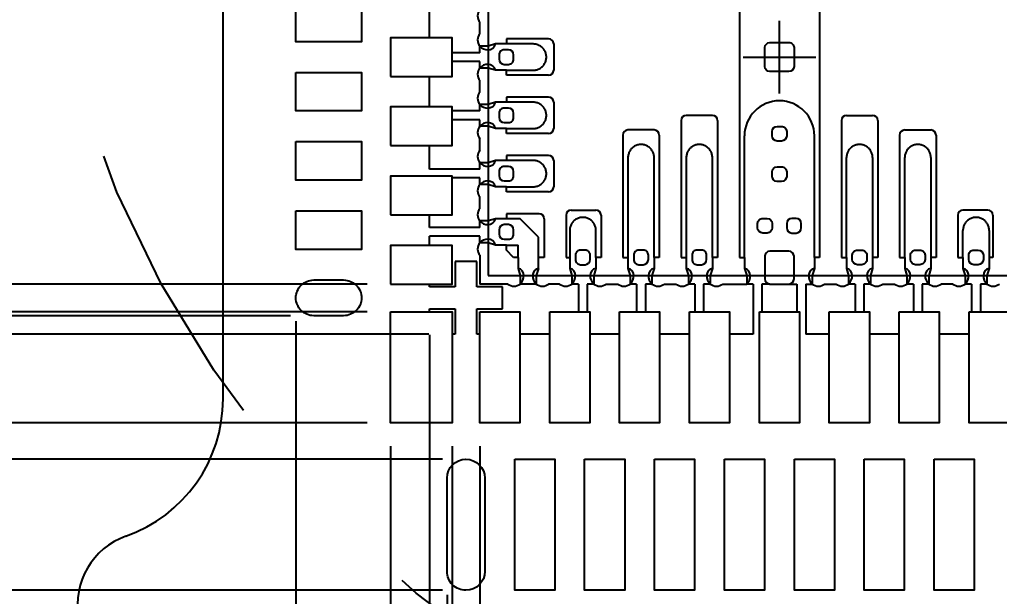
# Model space of a CAD drawing. Header units: millimetres. Extents: x 470.8 to 482.4, y 72.7 to 79.2.
# Drawn here: x 472.9924 to 473.4128, y 74.1274 to 74.3749 of the extents above; entities that cross this region are included whole.
import ezdxf

# ---------------------------------------------------------------- set-up
doc = ezdxf.new("R2010")
doc.units = ezdxf.units.MM
doc.header["$LTSCALE"] = 0.5
doc.header["$PDMODE"] = 98
for name, pattern in [('CENTER', [50.800000000000004, 31.75, -6.349999999999999, 6.349999999999999, -6.349999999999999]), ('HIDDEN', [0.375, 0.25, -0.125]), ('PHANTOM', [2.5, 1.25, -0.25, 0.25, -0.25, 0.25, -0.25])]:
    doc.linetypes.add(name, pattern=pattern)
for name, color, linetype in [('1D', 4, 'Continuous'), ('BTM', 7, 'HIDDEN'), ('CEN', 2, 'CENTER'), ('DIM', 3, 'Continuous'), ('PKG', 1, 'PHANTOM')]:
    doc.layers.add(name, color=color, linetype=linetype)
doc.styles.add('SIMPLEX', font='simplex.shx')
doc.dimstyles.new('Standard2', dxfattribs={"dimtxt": 0.08, "dimasz": 0.08, "dimexe": 0.01, "dimexo": 0.01, "dimgap": 0.015, "dimtad": 1, "dimdec": 3, "dimlfac": 16, "dimrnd": 0.0005, "dimzin": 1, "dimtxsty": 'SIMPLEX', "dimcen": 0.01, "dimclrd": 256, "dimclre": 256, "dimclrt": 256, "dimazin": 3, "dimtp": 0.03, "dimtm": 0.05, "dimtfac": 0.8, "dimtdec": 3, "dimtmove": 0, "dimatfit": 3, "dimfxl": 0.05, "dimtzin": 4, "dimlwd": -1, "dimlwe": -1})

# ---------------------------------------------------------------- blocks, each defined once
blk = doc.blocks.new('*D22')
at = {"layer": 'Defpoints', "color": 0, "ltscale": 0.1, "transparency": 16777216}
for p in [(474.9327944323929, 76.01126820085123), (472.3418794981406, 74.42077685996315), (473.1515444323929, 74.26142445085118)]:
    blk.add_point(p, dxfattribs=at)
at = {"layer": 'DIM', "ltscale": 0.1, "transparency": 16777216}
for p, q in [((472.5018794981407, 74.42077685996315), (472.3418794981406, 74.42077685996315)), ((472.6618794981406, 74.26142445085118), (472.5018794981407, 74.42077685996315)), ((473.1415444323929, 74.26142445085118), (472.6618794981406, 74.26142445085118))]:
    blk.add_line(p, q, dxfattribs=at)
at = {"layer": 'DIM', "ltscale": 0.1, "transparency": 16777216, "insert": (472.1287842600453, 74.42077685996315), "char_height": 0.08, "attachment_point": 5, "style": 'SIMPLEX'}
blk.add_mtext('\\A1;27.998', dxfattribs=at)
blk = doc.blocks.new('*D23')
at = {"layer": 'Defpoints', "color": 0, "ltscale": 0.1, "transparency": 16777216}
for p in [(474.9327944323929, 76.01126820085123), (472.3418794981406, 74.32627027537328), (473.1515444323929, 74.24954945085133)]:
    blk.add_point(p, dxfattribs=at)
at = {"layer": 'DIM', "ltscale": 0.1, "transparency": 16777216}
for p, q in [((472.5018794981407, 74.32627027537328), (472.3418794981406, 74.32627027537328)), ((472.6618794981406, 74.24954945085133), (472.5018794981407, 74.32627027537328)), ((473.1415444323929, 74.24954945085133), (472.6618794981406, 74.24954945085133))]:
    blk.add_line(p, q, dxfattribs=at)
at = {"layer": 'DIM', "ltscale": 0.1, "transparency": 16777216, "insert": (472.1364033076644, 74.32627027537328), "char_height": 0.08, "attachment_point": 5, "style": 'SIMPLEX'}
blk.add_mtext('\\A1;28.188', dxfattribs=at)
blk = doc.blocks.new('*D24')
at = {"layer": 'Defpoints', "color": 0, "ltscale": 0.1, "transparency": 16777216}
for p in [(474.9327944323929, 76.01126820085123), (473.1515444323929, 74.20189320085105), (472.3418794981406, 74.04451803760901)]:
    blk.add_point(p, dxfattribs=at)
at = {"layer": 'DIM', "ltscale": 0.1, "transparency": 16777216}
for p, q in [((472.6618794981406, 74.20189320085105), (472.5018794981407, 74.04451803760901)), ((473.1415444323929, 74.20189320085105), (472.6618794981406, 74.20189320085105)), ((472.5018794981407, 74.04451803760901), (472.3418794981406, 74.04451803760901))]:
    blk.add_line(p, q, dxfattribs=at)
at = {"layer": 'DIM', "ltscale": 0.1, "transparency": 16777216, "insert": (472.1287842600453, 74.04451803760901), "char_height": 0.08, "attachment_point": 5, "style": 'SIMPLEX'}
blk.add_mtext('\\A1;28.950', dxfattribs=at)
blk = doc.blocks.new('*D25')
at = {"layer": 'Defpoints', "color": 0, "ltscale": 0.1, "transparency": 16777216}
for p in [(474.9327944323929, 76.01126820085123), (473.1838881823929, 74.13001820085124), (472.3418794981406, 73.8549468075359)]:
    blk.add_point(p, dxfattribs=at)
at = {"layer": 'DIM', "ltscale": 0.1, "transparency": 16777216}
for p, q in [((472.6618794981406, 74.13001820085124), (472.5018794981407, 73.8549468075359)), ((473.1738881823929, 74.13001820085124), (472.6618794981406, 74.13001820085124)), ((472.5018794981407, 73.8549468075359), (472.3418794981406, 73.8549468075359))]:
    blk.add_line(p, q, dxfattribs=at)
at = {"layer": 'DIM', "ltscale": 0.1, "transparency": 16777216, "insert": (472.1364033076644, 73.8549468075359), "char_height": 0.08, "attachment_point": 5, "style": 'SIMPLEX'}
blk.add_mtext('\\A1;30.100', dxfattribs=at)
blk = doc.blocks.new('*D26')
at = {"layer": 'Defpoints', "color": 0, "ltscale": 0.1, "transparency": 16777216}
for p in [(474.9327944323929, 76.01126820085123), (473.1779506823928, 74.2398619508512), (472.3418794981406, 74.14461234101182)]:
    blk.add_point(p, dxfattribs=at)
at = {"layer": 'DIM', "ltscale": 0.1, "transparency": 16777216}
for p, q in [((472.6618794981406, 74.2398619508512), (472.5018794981407, 74.14461234101182)), ((473.1679506823928, 74.2398619508512), (472.6618794981406, 74.2398619508512)), ((472.5018794981407, 74.14461234101182), (472.3418794981406, 74.14461234101182))]:
    blk.add_line(p, q, dxfattribs=at)
at = {"layer": 'DIM', "ltscale": 0.1, "transparency": 16777216, "insert": (472.1287842600453, 74.14461234101182), "char_height": 0.08, "attachment_point": 5, "style": 'SIMPLEX'}
blk.add_mtext('\\A1;28.343', dxfattribs=at)
blk = doc.blocks.new('*D27')
at = {"layer": 'Defpoints', "color": 0, "ltscale": 0.1, "transparency": 16777216}
for p in [(474.9327944323929, 76.01126820085123), (473.1185756823929, 74.2478307008512), (472.3418794981406, 74.23544130819255)]:
    blk.add_point(p, dxfattribs=at)
at = {"layer": 'DIM', "ltscale": 0.1, "transparency": 16777216}
for p, q in [((472.6618794981406, 74.2478307008512), (472.5018794981407, 74.23544130819255)), ((473.1085756823929, 74.2478307008512), (472.6618794981406, 74.2478307008512)), ((472.5018794981407, 74.23544130819255), (472.3418794981406, 74.23544130819255))]:
    blk.add_line(p, q, dxfattribs=at)
at = {"layer": 'DIM', "ltscale": 0.1, "transparency": 16777216, "insert": (472.1364033076644, 74.23544130819255), "char_height": 0.08, "attachment_point": 5, "style": 'SIMPLEX'}
blk.add_mtext('\\A1;28.215', dxfattribs=at)
blk = doc.blocks.new('*D28')
at = {"layer": 'Defpoints', "color": 0, "ltscale": 0.1, "transparency": 16777216}
for p in [(474.9327944323929, 76.01126820085123), (473.1838881823929, 74.18626820085105), (472.3418794981406, 73.9585882943795)]:
    blk.add_point(p, dxfattribs=at)
at = {"layer": 'DIM', "ltscale": 0.1, "transparency": 16777216}
for p, q in [((472.6618794981406, 74.18626820085105), (472.5018794981407, 73.9585882943795)), ((473.1738881823929, 74.18626820085105), (472.6618794981406, 74.18626820085105)), ((472.5018794981407, 73.9585882943795), (472.3418794981406, 73.9585882943795))]:
    blk.add_line(p, q, dxfattribs=at)
at = {"layer": 'DIM', "ltscale": 0.1, "transparency": 16777216, "insert": (472.1287842600453, 73.9585882943795), "char_height": 0.08, "attachment_point": 5, "style": 'SIMPLEX'}
blk.add_mtext('\\A1;29.200', dxfattribs=at)
blk = doc.blocks.new('*D4')
at = {"layer": 'Defpoints', "color": 0, "ltscale": 0.1, "transparency": 16777216}
for p in [(474.9327944323929, 76.01126820085123), (473.1109194323928, 74.25548695085097), (472.9603159885505, 73.49472877787908)]:
    blk.add_point(p, dxfattribs=at)
at = {"layer": 'DIM', "ltscale": 0.1, "transparency": 16777216}
for p, q in [((473.1109194323928, 74.24548695085096), (473.1109194323928, 73.81472877787905)), ((473.1109194323928, 73.81472877787905), (472.9603159885505, 73.65472877787907)), ((472.9603159885505, 73.65472877787907), (472.9603159885505, 73.49472877787908))]:
    blk.add_line(p, q, dxfattribs=at)
at = {"layer": 'DIM', "ltscale": 0.1, "transparency": 16777216, "insert": (472.9603159885505, 73.28925258740296), "char_height": 0.08, "attachment_point": 5, "rotation": 90, "style": 'SIMPLEX'}
blk.add_mtext('\\A1;29.150', dxfattribs=at)
blk = doc.blocks.new('*D5')
at = {"layer": 'Defpoints', "color": 0, "ltscale": 0.1, "transparency": 16777216}
for p in [(474.9327944323929, 76.01126820085123), (473.1515444323929, 74.20189320085105), (473.0549861955487, 73.49472877787908)]:
    blk.add_point(p, dxfattribs=at)
at = {"layer": 'DIM', "ltscale": 0.1, "transparency": 16777216}
for p, q in [((473.1515444323929, 74.19189320085104), (473.1515444323929, 73.81472877787905)), ((473.1515444323929, 73.81472877787905), (473.0549861955487, 73.65472877787907)), ((473.0549861955487, 73.65472877787907), (473.0549861955487, 73.49472877787908))]:
    blk.add_line(p, q, dxfattribs=at)
at = {"layer": 'DIM', "ltscale": 0.1, "transparency": 16777216, "insert": (473.0549861955487, 73.28163353978391), "char_height": 0.08, "attachment_point": 5, "rotation": 90, "style": 'SIMPLEX'}
blk.add_mtext('\\A1;28.500', dxfattribs=at)
blk = doc.blocks.new('*D6')
at = {"layer": 'Defpoints', "color": 0, "ltscale": 0.1, "transparency": 16777216}
for p in [(474.9327944323929, 76.01126820085123), (473.1682631823928, 74.24954945085103), (473.1682631823929, 73.49472877787908)]:
    blk.add_point(p, dxfattribs=at)
at = {"layer": 'DIM', "ltscale": 0.1, "transparency": 16777216}
blk.add_line((473.1682631823928, 74.23954945085104), (473.1682631823929, 73.49472877787908), dxfattribs=at)
at = {"layer": 'DIM', "ltscale": 0.1, "transparency": 16777216, "insert": (473.1682631823929, 73.28163353978391), "char_height": 0.08, "attachment_point": 5, "rotation": 90, "style": 'SIMPLEX'}
blk.add_mtext('\\A1;28.233', dxfattribs=at)
blk = doc.blocks.new('*D29')
at = {"layer": 'Defpoints', "color": 0, "ltscale": 0.1, "transparency": 16777216}
for p in [(474.9327944323929, 76.01126820085123), (473.1757631823929, 74.13814320085123), (473.2623621574695, 73.49472877787908)]:
    blk.add_point(p, dxfattribs=at)
at = {"layer": 'DIM', "ltscale": 0.1, "transparency": 16777216}
for p, q in [((473.1757631823929, 74.12814320085123), (473.1757631823929, 73.81472877787905)), ((473.1757631823929, 73.81472877787905), (473.2623621574695, 73.65472877787907)), ((473.2623621574695, 73.65472877787907), (473.2623621574695, 73.49472877787908))]:
    blk.add_line(p, q, dxfattribs=at)
at = {"layer": 'DIM', "ltscale": 0.1, "transparency": 16777216, "insert": (473.2623621574695, 73.296871635022), "char_height": 0.08, "attachment_point": 5, "rotation": 90, "style": 'SIMPLEX'}
blk.add_mtext('\\A1;28.113', dxfattribs=at)
blk = doc.blocks.new('*D31')
at = {"layer": 'Defpoints', "color": 0, "ltscale": 0.1, "transparency": 16777216}
for p in [(474.9327944323929, 76.01126820085123), (473.1779506823929, 74.20189320085105), (473.3462807754072, 73.49472877787908)]:
    blk.add_point(p, dxfattribs=at)
at = {"layer": 'DIM', "ltscale": 0.1, "transparency": 16777216}
for p, q in [((473.1779506823929, 74.19189320085104), (473.1779506823929, 73.81472877787905)), ((473.1779506823929, 73.81472877787905), (473.3462807754072, 73.65472877787907)), ((473.3462807754072, 73.65472877787907), (473.3462807754072, 73.49472877787908))]:
    blk.add_line(p, q, dxfattribs=at)
at = {"layer": 'DIM', "ltscale": 0.1, "transparency": 16777216, "insert": (473.3462807754072, 73.28163353978391), "char_height": 0.08, "attachment_point": 5, "rotation": 90, "style": 'SIMPLEX'}
blk.add_mtext('\\A1;28.078', dxfattribs=at)
blk = doc.blocks.new('*D32')
at = {"layer": 'Defpoints', "color": 0, "ltscale": 0.1, "transparency": 16777216}
for p in [(474.9327944323929, 76.01126820085123), (473.1898256823929, 74.20189320085105), (473.4373799166298, 73.49472877787908)]:
    blk.add_point(p, dxfattribs=at)
at = {"layer": 'DIM', "ltscale": 0.1, "transparency": 16777216}
for p, q in [((473.1898256823929, 74.19189320085104), (473.1898256823929, 73.81472877787905)), ((473.1898256823929, 73.81472877787905), (473.4373799166298, 73.65472877787907)), ((473.4373799166298, 73.65472877787907), (473.4373799166298, 73.49472877787908))]:
    blk.add_line(p, q, dxfattribs=at)
at = {"layer": 'DIM', "ltscale": 0.1, "transparency": 16777216, "insert": (473.4373799166298, 73.28163353978391), "char_height": 0.08, "attachment_point": 5, "rotation": 90, "style": 'SIMPLEX'}
blk.add_mtext('\\A1;27.888', dxfattribs=at)
blk = doc.blocks.new('*U208')
at = {"layer": 'CEN', "ltscale": 0.002}
for p, q in [((-3.6e-15, -0.0156250000000053), (-3.6e-15, 0.0156250000000018)), ((-0.0156249999999894, -1.8e-15), (0.0156250000000178, -1.8e-15))]:
    blk.add_line(p, q, dxfattribs=at)
at = {"layer": 'PKG', "color": 1, "ltscale": 0.5}
blk.add_lwpolyline([(-0.1249999999999964, 0.09375), (-0.1249999999999964, -0.09375), (0.1249999999999964, -0.09375), (0.1249999999999964, 0.09375)], close=True, dxfattribs=at)
blk = doc.blocks.new('*U209')
at = {"layer": 'DIM', "color": 0, "linetype": 'ByBlock', "lineweight": -2}
blk.add_blockref('*U208', (0, 0), dxfattribs=at)
blk = doc.blocks.new('*D211')
at = {"layer": 'Defpoints', "color": 0, "ltscale": 0.1, "transparency": 16777216}
for p in [(474.9327944323929, 76.01126820085123), (473.0546694323934, 73.98316029186574), (472.3418794981406, 73.73494680753589)]:
    blk.add_point(p, dxfattribs=at)
at = {"layer": 'DIM', "ltscale": 0.1, "transparency": 16777216}
for p, q in [((472.6618794981406, 73.98316029186574), (472.5018794981407, 73.73494680753589)), ((473.0446694323934, 73.98316029186574), (472.6618794981406, 73.98316029186574)), ((472.5018794981407, 73.73494680753589), (472.3418794981406, 73.73494680753589))]:
    blk.add_line(p, q, dxfattribs=at)
at = {"layer": 'DIM', "ltscale": 0.1, "transparency": 16777216, "insert": (472.0773556886168, 73.73494680753589), "char_height": 0.08, "attachment_point": 5, "style": 'SIMPLEX'}
blk.add_mtext('\\A1;(32.450)', dxfattribs=at)
blk = doc.blocks.new('*D212')
at = {"layer": 'Defpoints', "color": 0, "ltscale": 0.1, "transparency": 16777216}
for p in [(474.9327944323929, 76.01126820085123), (473.0546694323933, 73.92066029186577), (472.3418794981406, 73.6085882943795)]:
    blk.add_point(p, dxfattribs=at)
at = {"layer": 'DIM', "ltscale": 0.1, "transparency": 16777216}
for p, q in [((472.6618794981406, 73.92066029186577), (472.5018794981407, 73.6085882943795)), ((473.0446694323934, 73.92066029186577), (472.6618794981406, 73.92066029186577)), ((472.5018794981407, 73.6085882943795), (472.3418794981406, 73.6085882943795))]:
    blk.add_line(p, q, dxfattribs=at)
at = {"layer": 'DIM', "ltscale": 0.1, "transparency": 16777216, "insert": (472.0773556886168, 73.6085882943795), "char_height": 0.08, "attachment_point": 5, "style": 'SIMPLEX'}
blk.add_mtext('\\A1;(33.450)', dxfattribs=at)
blk = doc.blocks.new('*D213')
at = {"layer": 'Defpoints', "color": 0, "ltscale": 0.1, "transparency": 16777216}
for p in [(474.9327944323929, 76.01126820085123), (473.2296694323934, 73.96203074609743), (473.5657526716301, 73.49472877787908)]:
    blk.add_point(p, dxfattribs=at)
at = {"layer": 'DIM', "ltscale": 0.1, "transparency": 16777216}
for p, q in [((473.2296694323934, 73.95203074609742), (473.2296694323934, 73.80203074609743)), ((473.2296694323934, 73.80203074609743), (473.5657526716301, 73.65472877787907)), ((473.5657526716301, 73.65472877787907), (473.5657526716301, 73.49472877787908))]:
    blk.add_line(p, q, dxfattribs=at)
at = {"layer": 'DIM', "ltscale": 0.1, "transparency": 16777216, "insert": (473.5657526716301, 73.23020496835534), "char_height": 0.08, "attachment_point": 5, "rotation": 90, "style": 'SIMPLEX'}
blk.add_mtext('\\A1;(27.250)', dxfattribs=at)
blk = doc.blocks.new('*D214')
at = {"layer": 'Defpoints', "color": 0, "ltscale": 0.1, "transparency": 16777216}
for p in [(474.9327944323929, 76.01126820085123), (473.0546694323933, 73.92066029186577), (472.8582771121395, 73.49472877787908)]:
    blk.add_point(p, dxfattribs=at)
at = {"layer": 'DIM', "ltscale": 0.1, "transparency": 16777216}
for p, q in [((473.0546694323933, 73.91066029186577), (473.0546694323933, 73.76066029186578)), ((473.0546694323933, 73.76066029186578), (472.8582771121395, 73.65472877787907)), ((472.8582771121395, 73.65472877787907), (472.8582771121395, 73.49472877787908))]:
    blk.add_line(p, q, dxfattribs=at)
at = {"layer": 'DIM', "ltscale": 0.1, "transparency": 16777216, "insert": (472.8582771121395, 73.23020496835534), "char_height": 0.08, "attachment_point": 5, "rotation": 90, "style": 'SIMPLEX'}
blk.add_mtext('\\A1;(30.050)', dxfattribs=at)

msp = doc.modelspace()

# ---------------------------------------------------------------- linework, layer by layer
at = {"ltscale": 0.02}
for p, q in [((473.3012319323929, 74.44470570085124), (473.3012319323929, 74.27283070085124)), ((473.3356069323929, 74.44470570085124), (473.3356069323929, 74.27283070085124)), ((473.1898256823929, 74.36878668209442), (473.1898256823929, 74.37374971960806)), ((473.1934194323929, 74.36345570085125), (473.1898256823929, 74.36345570085125)), ((473.1965444323929, 74.36439320085124), (473.1934194323929, 74.36345570085125)), ((473.2012319323929, 74.36439320085124), (473.1965444323929, 74.36439320085124)), ((473.2012319323929, 74.36658070085124), (473.2012319323929, 74.36439320085124)), ((473.2193569323929, 74.36658070085124), (473.2012319323929, 74.36658070085124)), ((473.2215444323929, 74.36439320085124), (473.2215444323929, 74.35314320085125)), ((473.1934194323929, 74.35408070085124), (473.1898256823929, 74.35408070085124)), ((473.1965444323929, 74.35314320085125), (473.1934194323929, 74.35408070085124)), ((473.2012319323929, 74.35314320085125), (473.1965444323929, 74.35314320085125)), ((473.2012319323929, 74.35095570085124), (473.2012319323929, 74.35314320085125)), ((473.2193569323929, 74.35095570085124), (473.2012319323929, 74.35095570085124)), ((473.1898256823929, 74.34378668209443), (473.1898256823929, 74.34874971960807)), ((473.1934194323929, 74.33845570085124), (473.1898256823929, 74.33845570085124)), ((473.1965444323929, 74.33939320085125), (473.1934194323929, 74.33845570085124)), ((473.2012319323929, 74.33939320085125), (473.1965444323929, 74.33939320085125)), ((473.2012319323929, 74.34158070085124), (473.2012319323929, 74.33939320085125)), ((473.2193569323929, 74.34158070085124), (473.2012319323929, 74.34158070085124)), ((473.2215444323929, 74.33939320085125), (473.2215444323929, 74.32814320085124)), ((473.2896694323929, 74.33376820085124), (473.2784194323929, 74.33376820085124)), ((473.3471694323929, 74.33376820085124), (473.3584194323928, 74.33376820085124)), ((473.2762319323929, 74.33158070085123), (473.2762319323929, 74.27283070085124)), ((473.2918569323929, 74.33158070085123), (473.2918569323929, 74.27283070085124)), ((473.3449819323929, 74.33158070085123), (473.3449819323929, 74.27283070085124)), ((473.3606069323928, 74.33158070085123), (473.3606069323928, 74.27283070085124)), ((473.1934194323929, 74.32908070085125), (473.1898256823929, 74.32908070085125)), ((473.1965444323929, 74.32814320085124), (473.1934194323929, 74.32908070085125)), ((473.2012319323929, 74.32814320085124), (473.1965444323929, 74.32814320085124)), ((473.2012319323929, 74.32595570085124), (473.2012319323929, 74.32814320085124)), ((473.2193569323929, 74.32595570085124), (473.2012319323929, 74.32595570085124)), ((473.2512319323928, 74.32533070085124), (473.2512319323928, 74.27283070085124)), ((473.2646694323928, 74.32751820085124), (473.2534194323929, 74.32751820085124)), ((473.2668569323928, 74.32533070085124), (473.2668569323928, 74.27283070085124)), ((473.3699819323929, 74.32533070085124), (473.3699819323929, 74.27283070085124)), ((473.3721694323929, 74.32751820085124), (473.3834194323929, 74.32751820085124)), ((473.3856069323929, 74.32533070085124), (473.3856069323929, 74.27283070085124)), ((473.1898256823929, 74.31878668209443), (473.1898256823929, 74.32374971960806)), ((473.1934194323929, 74.31345570085125), (473.1898256823929, 74.31345570085125)), ((473.1965444323929, 74.31439320085124), (473.1934194323929, 74.31345570085125)), ((473.2012319323929, 74.31439320085124), (473.1965444323929, 74.31439320085124)), ((473.2012319323929, 74.31658070085123), (473.2012319323929, 74.31439320085124)), ((473.2193569323929, 74.31658070085123), (473.2012319323929, 74.31658070085123)), ((473.2215444323929, 74.31439320085124), (473.2215444323929, 74.30314320085125)), ((473.1934194323929, 74.30408070085124), (473.1898256823929, 74.30408070085124)), ((473.1965444323929, 74.30314320085122), (473.1934194323929, 74.30408070085124)), ((473.2012319323929, 74.30314320085122), (473.1965444323929, 74.30314320085122)), ((473.2012319323929, 74.30095570085125), (473.2012319323929, 74.30314320085122)), ((473.2193569323929, 74.30095570085125), (473.2012319323929, 74.30095570085125)), ((473.1898256823929, 74.29378668209442), (473.1898256823929, 74.29874971960805)), ((473.2012319323929, 74.29158070085124), (473.2012319323929, 74.28939320085124)), ((473.2152944323929, 74.29158070085124), (473.2012319323929, 74.29158070085124)), ((473.2290444323929, 74.29314320085125), (473.2396694323929, 74.29314320085125)), ((473.2290444323929, 74.29314320085125), (473.2396694323929, 74.29314320085125)), ((473.4077944323929, 74.29314320085125), (473.3971694323929, 74.29314320085125)), ((473.1934194323929, 74.28845570085124), (473.1898256823929, 74.28845570085124)), ((473.1965444323929, 74.28939320085124), (473.1934194323929, 74.28845570085124)), ((473.2012319323929, 74.28939320085124), (473.1965444323929, 74.28939320085124)), ((473.2174819323929, 74.28939320085124), (473.2174819323929, 74.27283070085124)), ((473.2268569323929, 74.29095570085124), (473.2268569323929, 74.27283070085124)), ((473.2418569323929, 74.29095570085124), (473.2418569323929, 74.27283070085124)), ((473.3949819323929, 74.29095570085124), (473.3949819323929, 74.27283070085124)), ((473.4099819323929, 74.29095570085124), (473.4099819323929, 74.27283070085124)), ((473.1934194323929, 74.27908070085122), (473.1898256823929, 74.27908070085122)), ((473.1965444323929, 74.27814320085125), (473.1934194323929, 74.27908070085122)), ((473.2012319323929, 74.27814320085125), (473.1965444323929, 74.27814320085125)), ((473.2012319323929, 74.27595570085124), (473.2012319323929, 74.27814320085125)), ((473.2043569323929, 74.27283070085124), (473.2012319323929, 74.27595570085124)), ((473.3224819323929, 74.27548695085125), (473.3143569323929, 74.27548695085125)), ((473.1898256823929, 74.27374971960806), (473.1898256823929, 74.26142445085125)), ((473.2062319323929, 74.27283070085124), (473.2043569323929, 74.27283070085124)), ((473.2062319323929, 74.27283070085124), (473.2062319323929, 74.26814320085124)), ((473.2174819323929, 74.27283070085124), (473.2149819323929, 74.27283070085124)), ((473.2149819323929, 74.26814320085124), (473.2149819323929, 74.27283070085124)), ((473.2268569323929, 74.27283070085124), (473.2284194323929, 74.27283070085124)), ((473.2284194323929, 74.27283070085124), (473.2284194323929, 74.26814320085124)), ((473.2418569323929, 74.27283070085124), (473.2396694323929, 74.27283070085124)), ((473.2396694323929, 74.27283070085124), (473.2396694323929, 74.26814320085124)), ((473.2512319323928, 74.27283070085124), (473.2534194323929, 74.27283070085124)), ((473.2534194323929, 74.27283070085124), (473.2534194323929, 74.26814320085124)), ((473.2668569323928, 74.27283070085124), (473.2646694323928, 74.27283070085124)), ((473.2646694323928, 74.27283070085124), (473.2646694323928, 74.26814320085124)), ((473.2762319323929, 74.27283070085124), (473.2784194323929, 74.27283070085124)), ((473.2784194323929, 74.27283070085124), (473.2784194323929, 74.26814320085124)), ((473.2918569323929, 74.27283070085124), (473.2896694323929, 74.27283070085124)), ((473.2896694323929, 74.27283070085124), (473.2896694323929, 74.26814320085124)), ((473.3012319323929, 74.27283070085124), (473.3034194323929, 74.27283070085124)), ((473.3034194323929, 74.27283070085124), (473.3034194323929, 74.26814320085124)), ((473.3121694323929, 74.27329945085125), (473.3121694323929, 74.26361195085124)), ((473.3246694323929, 74.26361195085124), (473.3246694323929, 74.27329945085125)), ((473.3356069323929, 74.27283070085124), (473.3334194323929, 74.27283070085124)), ((473.3334194323929, 74.27283070085124), (473.3334194323929, 74.26814320085124)), ((473.3449819323929, 74.27283070085124), (473.3471694323929, 74.27283070085124)), ((473.3471694323929, 74.27283070085124), (473.3471694323929, 74.26814320085124)), ((473.3606069323928, 74.27283070085124), (473.3584194323928, 74.27283070085124)), ((473.3584194323928, 74.27283070085124), (473.3584194323928, 74.26814320085124)), ((473.3699819323929, 74.27283070085124), (473.3721694323929, 74.27283070085124)), ((473.3721694323929, 74.27283070085124), (473.3721694323929, 74.26814320085124)), ((473.3856069323929, 74.27283070085124), (473.3834194323929, 74.27283070085124)), ((473.3834194323929, 74.27283070085124), (473.3834194323929, 74.26814320085124)), ((473.3949819323929, 74.27283070085124), (473.3971694323929, 74.27283070085124)), ((473.3971694323929, 74.27283070085124), (473.3971694323929, 74.26814320085124)), ((473.4084194323929, 74.27283070085124), (473.4084194323929, 74.26814320085124)), ((473.4099819323929, 74.27283070085124), (473.4084194323929, 74.27283070085124)), ((473.2062319323929, 74.26814320085124), (473.2071694323929, 74.26501820085124)), ((473.2149819323929, 74.26814320085124), (473.2140444323928, 74.26501820085124)), ((473.2284194323929, 74.26814320085124), (473.2293569323929, 74.26501820085124)), ((473.2396694323929, 74.26814320085124), (473.2387319323929, 74.26501820085124)), ((473.2534194323929, 74.26814320085124), (473.2543569323929, 74.26501820085124)), ((473.2646694323928, 74.26814320085124), (473.2637319323928, 74.26501820085124)), ((473.2784194323929, 74.26814320085124), (473.2793569323929, 74.26501820085124)), ((473.2896694323929, 74.26814320085124), (473.2887319323928, 74.26501820085124)), ((473.3034194323929, 74.26814320085124), (473.3043569323929, 74.26501820085124)), ((473.3334194323929, 74.26814320085124), (473.3324819323929, 74.26501820085124)), ((473.3471694323929, 74.26814320085124), (473.3481069323929, 74.26501820085124)), ((473.3584194323928, 74.26814320085124), (473.3574819323928, 74.26501820085124)), ((473.3721694323929, 74.26814320085124), (473.3731069323929, 74.26501820085124)), ((473.3834194323929, 74.26814320085124), (473.3824819323928, 74.26501820085124)), ((473.3971694323929, 74.26814320085124), (473.3981069323929, 74.26501820085124)), ((473.4084194323929, 74.26814320085124), (473.4074819323929, 74.26501820085124)), ((473.2071694323929, 74.26501820085124), (473.2071694323929, 74.26142445085125)), ((473.2140444323928, 74.26501820085124), (473.2140444323928, 74.26142445085125)), ((473.2293569323929, 74.26501820085124), (473.2293569323929, 74.26142445085125)), ((473.2387319323929, 74.26501820085124), (473.2387319323929, 74.26142445085125)), ((473.2543569323929, 74.26501820085124), (473.2543569323929, 74.26142445085125)), ((473.2637319323928, 74.26501820085124), (473.2637319323928, 74.26142445085125)), ((473.2793569323929, 74.26501820085124), (473.2793569323929, 74.26142445085125)), ((473.2887319323928, 74.26501820085124), (473.2887319323928, 74.26142445085125)), ((473.3043569323929, 74.26501820085124), (473.3043569323929, 74.26142445085125)), ((473.3324819323929, 74.26501820085124), (473.3324819323929, 74.26142445085125)), ((473.3481069323929, 74.26501820085124), (473.3481069323929, 74.26142445085125)), ((473.3574819323928, 74.26501820085124), (473.3574819323928, 74.26142445085125)), ((473.3731069323929, 74.26501820085124), (473.3731069323929, 74.26142445085125)), ((473.3824819323928, 74.26501820085124), (473.3824819323928, 74.26142445085125)), ((473.3981069323929, 74.26501820085124), (473.3981069323929, 74.26142445085125)), ((473.4074819323929, 74.26501820085124), (473.4074819323929, 74.26142445085125)), ((473.2018384511497, 74.26142445085125), (473.1898256823929, 74.26142445085125)), ((473.2240259511497, 74.26142445085125), (473.2193754136361, 74.26142445085125)), ((473.2440629136361, 74.26142445085125), (473.2490259511497, 74.26142445085125)), ((473.2690629136361, 74.26142445085125), (473.2740259511497, 74.26142445085125)), ((473.294062913636, 74.26142445085125), (473.3043569323929, 74.26142445085125)), ((473.3143569323929, 74.26142445085125), (473.3224819323929, 74.26142445085125)), ((473.3378129136361, 74.26142445085125), (473.3427759511497, 74.26142445085125)), ((473.3628129136361, 74.26142445085125), (473.3677759511497, 74.26142445085125)), ((473.3927759511497, 74.26142445085125), (473.387812913636, 74.26142445085125))]:
    msp.add_line(p, q, dxfattribs=at)
for points in [[(473.1109194323929, 74.38189320085121), (473.1390444323929, 74.38189320085121), (473.1390444323929, 74.3653307008512), (473.1109194323929, 74.3653307008512)], [(473.1515444323929, 74.3504869508512), (473.1779506823929, 74.3504869508512), (473.1779506823929, 74.36704945085121), (473.1515444323929, 74.36704945085121)], [(473.1109194323929, 74.3522057008512), (473.1390444323929, 74.3522057008512), (473.1390444323929, 74.33564320085121), (473.1109194323929, 74.33564320085121)], [(473.1515444323929, 74.3207994508512), (473.1779506823929, 74.3207994508512), (473.1779506823929, 74.3373619508512), (473.1515444323929, 74.3373619508512)], [(473.1109194323929, 74.3225182008512), (473.1390444323929, 74.3225182008512), (473.1390444323929, 74.3059557008512), (473.1109194323929, 74.3059557008512)], [(473.1515444323929, 74.29111195085119), (473.1779506823929, 74.29111195085119), (473.1779506823929, 74.3076744508512), (473.1515444323929, 74.3076744508512)], [(473.1109194323929, 74.29283070085118), (473.1390444323929, 74.29283070085118), (473.1390444323929, 74.2762682008512), (473.1109194323929, 74.2762682008512)], [(473.1515444323929, 74.26142445085118), (473.1779506823929, 74.26142445085118), (473.1779506823929, 74.2779869508512), (473.1515444323929, 74.2779869508512)], [(473.1515444323929, 74.24954945085133), (473.1779506823929, 74.24954945085133), (473.1779506823929, 74.20189320085105), (473.1515444323929, 74.20189320085105)], [(473.1898256823929, 74.24954945085103), (473.2070131823929, 74.24954945085103), (473.2070131823929, 74.20189320085105), (473.1898256823929, 74.20189320085105)], [(473.2198256823929, 74.24954945085103), (473.2370131823929, 74.24954945085103), (473.2370131823929, 74.20189320085105), (473.2198256823929, 74.20189320085105)], [(473.2498256823928, 74.24954945085103), (473.2670131823929, 74.24954945085103), (473.2670131823929, 74.20189320085105), (473.2498256823928, 74.20189320085105)], [(473.2798256823929, 74.24954945085103), (473.2970131823929, 74.24954945085103), (473.2970131823929, 74.20189320085105), (473.2798256823929, 74.20189320085105)], [(473.3098256823929, 74.24954945085103), (473.3270131823929, 74.24954945085103), (473.3270131823929, 74.20189320085105), (473.3098256823929, 74.20189320085105)], [(473.3398256823929, 74.24954945085103), (473.3570131823928, 74.24954945085103), (473.3570131823928, 74.20189320085105), (473.3398256823929, 74.20189320085105)], [(473.3698256823928, 74.24954945085103), (473.3870131823929, 74.24954945085103), (473.3870131823929, 74.20189320085105), (473.3698256823928, 74.20189320085105)], [(473.3998256823929, 74.24954945085103), (473.4170131823929, 74.24954945085103), (473.4170131823929, 74.20189320085105), (473.3998256823929, 74.20189320085105)], [(473.2048256823929, 74.18626820085105), (473.2220131823929, 74.18626820085105), (473.2220131823929, 74.13001820085124), (473.2048256823929, 74.13001820085124)], [(473.2348256823929, 74.18626820085105), (473.2520131823929, 74.18626820085105), (473.2520131823929, 74.13001820085124), (473.2348256823929, 74.13001820085124)], [(473.2648256823929, 74.18626820085105), (473.2820131823928, 74.18626820085105), (473.2820131823928, 74.13001820085124), (473.2648256823929, 74.13001820085124)], [(473.2948256823929, 74.18626820085105), (473.3120131823929, 74.18626820085105), (473.3120131823929, 74.13001820085124), (473.2948256823929, 74.13001820085124)], [(473.3248256823929, 74.18626820085105), (473.3420131823929, 74.18626820085105), (473.3420131823929, 74.13001820085124), (473.3248256823929, 74.13001820085124)], [(473.3548256823929, 74.18626820085105), (473.3720131823929, 74.18626820085105), (473.3720131823929, 74.13001820085124), (473.3548256823929, 74.13001820085124)], [(473.3848256823929, 74.18626820085105), (473.4020131823929, 74.18626820085105), (473.4020131823929, 74.13001820085124), (473.3848256823929, 74.13001820085124)]]:
    msp.add_lwpolyline(points, close=True, dxfattribs=at)
for points in [[(473.3121694323929, 74.35470570085124), (473.3121694323929, 74.36283070085123, -0.4142135623730951), (473.3143569323929, 74.36501820085124), (473.3224819323929, 74.36501820085124, -0.4142135623730951), (473.3246694323929, 74.36283070085123), (473.3246694323929, 74.35470570085124, -0.4142135623730951), (473.3224819323929, 74.35251820085125), (473.3143569323929, 74.35251820085125, -0.4142135623730951)], [(473.2043569323929, 74.35783070085124), (473.2043569323929, 74.35970570085125, 0.4142135623730534), (473.2021694323929, 74.36189320085124), (473.2002944323929, 74.36189320085124, 0.414213562373127), (473.1981069323929, 74.35970570085125), (473.1981069323929, 74.35783070085124, 0.4142135623730662), (473.2002944323929, 74.35564320085122), (473.2021694323929, 74.35564320085122, 0.4142135623731399)], [(473.2043569323929, 74.33283070085123), (473.2043569323929, 74.33470570085125, 0.4142135623730534), (473.2021694323929, 74.33689320085124), (473.2002944323929, 74.33689320085124, 0.414213562373127), (473.1981069323929, 74.33470570085125), (473.1981069323929, 74.33283070085123, 0.4142135623730662), (473.2002944323929, 74.33064320085121), (473.2021694323929, 74.33064320085121, 0.4142135623731399)], [(473.3174819323929, 74.32901114794387), (473.3193569323929, 74.32901114794387, -0.4142135623730534), (473.3215444323929, 74.32682364794385), (473.3215444323929, 74.32494864794387, -0.414213562373127), (473.3193569323929, 74.32276114794388), (473.3174819323929, 74.32276114794388, -0.4142135623730662), (473.3152944323929, 74.32494864794387), (473.3152944323929, 74.32682364794385, -0.4142135623731399)], [(473.2043569323929, 74.30783070085124), (473.2043569323929, 74.30970570085125, 0.4142135623730534), (473.2021694323929, 74.31189320085124), (473.2002944323929, 74.31189320085124, 0.414213562373127), (473.1981069323929, 74.30970570085125), (473.1981069323929, 74.30783070085124, 0.4142135623730662), (473.2002944323929, 74.30564320085122), (473.2021694323929, 74.30564320085122, 0.4142135623731399)], [(473.3174819323929, 74.31167239117124), (473.3193569323929, 74.31167239117124, -0.4142135623730534), (473.3215444323929, 74.30948489117122), (473.3215444323929, 74.30760989117124, -0.414213562373127), (473.3193569323929, 74.30542239117125), (473.3174819323929, 74.30542239117125, -0.4142135623730662), (473.3152944323929, 74.30760989117124), (473.3152944323929, 74.30948489117122, -0.4142135623731399)], [(473.3112319323929, 74.28954945085123), (473.3131069323929, 74.28954945085123, -0.4142135623730534), (473.3152944323929, 74.28736195085122), (473.3152944323929, 74.28548695085124, -0.414213562373127), (473.3131069323929, 74.28329945085125), (473.3112319323929, 74.28329945085125, -0.4142135623730662), (473.3090444323929, 74.28548695085124), (473.3090444323929, 74.28736195085122, -0.4142135623731399)], [(473.3256069323929, 74.28954945085123), (473.3237319323929, 74.28954945085123, 0.4142135623730534), (473.3215444323929, 74.28736195085122), (473.3215444323929, 74.28548695085124, 0.414213562373127), (473.3237319323929, 74.28329945085125), (473.3256069323929, 74.28329945085125, 0.4142135623730662), (473.3277944323929, 74.28548695085124), (473.3277944323929, 74.28736195085122, 0.4142135623731399)], [(473.2043569323929, 74.28283070085124), (473.2043569323929, 74.28470570085123, 0.4142135623730534), (473.2021694323929, 74.28689320085124), (473.2002944323929, 74.28689320085124, 0.414213562373127), (473.1981069323929, 74.28470570085123), (473.1981069323929, 74.28283070085124, 0.4142135623730662), (473.2002944323929, 74.28064320085122), (473.2021694323929, 74.28064320085122, 0.4142135623731399)], [(473.2349819323929, 74.27595570085124), (473.2331069323929, 74.27595570085124, 0.4142135623730534), (473.2309194323929, 74.27376820085122), (473.2309194323929, 74.27189320085124, 0.414213562373127), (473.2331069323929, 74.26970570085123), (473.2349819323929, 74.26970570085123, 0.4142135623730662), (473.2371694323929, 74.27189320085124), (473.2371694323929, 74.27376820085122, 0.4142135623731399)], [(473.2599819323929, 74.27595570085124), (473.2581069323929, 74.27595570085124, 0.4142135623730534), (473.2559194323928, 74.27376820085122), (473.2559194323928, 74.27189320085124, 0.414213562373127), (473.2581069323929, 74.26970570085123), (473.2599819323929, 74.26970570085123, 0.4142135623730662), (473.2621694323928, 74.27189320085124), (473.2621694323928, 74.27376820085122, 0.4142135623731399)], [(473.2849819323929, 74.27595570085124), (473.2831069323928, 74.27595570085124, 0.4142135623730534), (473.2809194323928, 74.27376820085122), (473.2809194323928, 74.27189320085124, 0.414213562373127), (473.2831069323928, 74.26970570085123), (473.2849819323929, 74.26970570085123, 0.4142135623730662), (473.2871694323929, 74.27189320085124), (473.2871694323929, 74.27376820085122, 0.4142135623731399)], [(473.3518569323929, 74.27595570085124), (473.3537319323929, 74.27595570085124, -0.4142135623730534), (473.3559194323929, 74.27376820085122), (473.3559194323929, 74.27189320085124, -0.414213562373127), (473.3537319323929, 74.26970570085123), (473.3518569323929, 74.26970570085123, -0.4142135623730662), (473.3496694323928, 74.27189320085124), (473.3496694323928, 74.27376820085122, -0.4142135623731399)], [(473.3768569323928, 74.27595570085124), (473.3787319323929, 74.27595570085124, -0.4142135623730534), (473.3809194323929, 74.27376820085122), (473.3809194323929, 74.27189320085124, -0.414213562373127), (473.3787319323929, 74.26970570085123), (473.3768569323928, 74.26970570085123, -0.4142135623730662), (473.3746694323929, 74.27189320085124), (473.3746694323929, 74.27376820085122, -0.4142135623731399)], [(473.4018569323929, 74.27595570085124), (473.4037319323929, 74.27595570085124, -0.4142135623730534), (473.4059194323929, 74.27376820085122), (473.4059194323929, 74.27189320085124, -0.414213562373127), (473.4037319323929, 74.26970570085123), (473.4018569323929, 74.26970570085123, -0.4142135623730662), (473.3996694323929, 74.27189320085124), (473.3996694323929, 74.27376820085122, -0.4142135623731399)], [(473.1185756823929, 74.2631432008512), (473.1313881823929, 74.2631432008512, -0.4142135623730951), (473.1390444323929, 74.2554869508512), (473.1390444323929, 74.2554869508512, -0.4142135623730951), (473.1313881823929, 74.2478307008512), (473.1185756823929, 74.2478307008512, -0.4142135623730951), (473.1109194323929, 74.2554869508512), (473.1109194323929, 74.2554869508512, -0.4142135623730951)], [(473.1838881823929, 74.18626820085105), (473.1838881823929, 74.18626820085105, -0.4142135623730951), (473.1920131823929, 74.17814320085104), (473.1920131823929, 74.13814320085123, -0.4142135623730951), (473.1838881823929, 74.13001820085124), (473.1838881823929, 74.13001820085124, -0.4142135623730951), (473.1757631823929, 74.13814320085123), (473.1757631823929, 74.17814320085104, -0.4142135623730951)]]:
    msp.add_lwpolyline(points, format="xyb", close=True, dxfattribs=at)
for centre, radius, start, end in [((473.1931461805283, 74.37641521022965), 0.004257998135348, 141.2446572354635, 218.7553427645365), ((473.1931461805283, 74.36612119147284), 0.004257998135348, 141.2446572354635, 218.7553427645365), ((473.1933778118999, 74.36671153621722), 0.0048185151202933, 222.5079634361146, 270.4949052119238), ((473.1933982138677, 74.3651228490077), 0.0032297178577142, 270.3764231860674, 346.943193322133), ((473.2193569323929, 74.36439320085124), 0.0021875, 0, 90), ((473.1933778118999, 74.35082486548527), 0.0048185151202933, 89.5050947880761, 137.4920365638854), ((473.1933982138677, 74.35241355269477), 0.0032297178577142, 13.05680667786692, 89.62357681393252), ((473.1931461805283, 74.35141521022965), 0.004257998135348, 141.2446572354635, 218.7553427645365), ((473.2193569323929, 74.35314320085125), 0.0021875, 270, 0), ((473.1931461805283, 74.34112119147284), 0.004257998135348, 141.2446572354635, 218.7553427645365), ((473.1933778118999, 74.34171153621722), 0.0048185151202933, 222.5079634361146, 270.4949052119238), ((473.1933982138677, 74.34012284900771), 0.0032297178577142, 270.3764231860674, 346.943193322133), ((473.2193569323929, 74.33939320085125), 0.0021875, 0, 90), ((473.2784194323929, 74.33158070085123), 0.0021875, 90, 180), ((473.2896694323929, 74.33158070085123), 0.0021875, 0, 90), ((473.3471694323929, 74.33158070085123), 0.0021875, 90, 180), ((473.3584194323928, 74.33158070085123), 0.0021875, 0, 90), ((473.1933778118999, 74.32582486548525), 0.0048185151202933, 89.5050947880761, 137.4920365638854), ((473.1933982138677, 74.32741355269476), 0.0032297178577142, 13.05680667786692, 89.62357681393252), ((473.1931461805283, 74.32641521022965), 0.004257998135348, 141.2446572354635, 218.7553427645365), ((473.2193569323929, 74.32814320085124), 0.0021875, 270, 0), ((473.2534194323929, 74.32533070085124), 0.0021875, 90, 180), ((473.2646694323928, 74.32533070085124), 0.0021875, 0, 90), ((473.3721694323929, 74.32533070085124), 0.0021875, 90, 180), ((473.3834194323929, 74.32533070085124), 0.0021875, 0, 90), ((473.1931461805283, 74.31612119147283), 0.004257998135348, 141.2446572354635, 218.7553427645365), ((473.1933778118999, 74.31671153621723), 0.0048185151202933, 222.5079634361146, 270.4949052119238), ((473.1933982138677, 74.31512284900772), 0.0032297178577142, 270.3764231860674, 346.943193322133), ((473.2193569323929, 74.31439320085124), 0.0021875, 0, 90), ((473.1933778118999, 74.30082486548527), 0.0048185151202933, 89.5050947880761, 137.4920365638854), ((473.1933982138677, 74.30241355269477), 0.0032297178577142, 13.05680667786692, 89.62357681393252), ((473.1931461805283, 74.30141521022965), 0.004257998135348, 141.2446572354635, 218.7553427645365), ((473.2193569323929, 74.30314320085122), 0.0021875, 270, 0), ((473.1931461805283, 74.29112119147283), 0.004257998135348, 141.2446572354635, 218.7553427645365), ((473.2152944323929, 74.28939320085124), 0.0021875, 0, 90), ((473.2290444323929, 74.29095570085124), 0.0021875, 90, 180), ((473.2396694323929, 74.29095570085124), 0.0021875, 0, 90), ((473.3971694323929, 74.29095570085124), 0.0021875, 90, 180), ((473.4077944323929, 74.29095570085124), 0.0021875, 0, 90), ((473.1933778118999, 74.29171153621722), 0.0048185151202933, 222.5079634361146, 270.4949052119238), ((473.1933982138677, 74.29012284900772), 0.0032297178577142, 270.3764231860674, 346.943193322133), ((473.1931461805283, 74.27641521022966), 0.004257998135348, 141.2446572354635, 218.7553427645365), ((473.1933778118999, 74.27582486548526), 0.0048185151202933, 89.5050947880761, 137.4920365638854), ((473.1933982138677, 74.27741355269477), 0.0032297178577142, 13.05680667786692, 89.62357681393252), ((473.3143569323929, 74.27329945085125), 0.0021875, 90, 180), ((473.3224819323929, 74.27329945085125), 0.0021875, 0, 90), ((473.2055022842364, 74.26499698232607), 0.0032297178577142, 0.3764231860569472, 76.94319332214317), ((473.2157115805494, 74.26499698232607), 0.0032297178577142, 103.0568066778568, 179.623576813943), ((473.2276897842364, 74.26499698232607), 0.0032297178577142, 0.3764231860569472, 76.94319332214317), ((473.2403990805493, 74.26499698232607), 0.0032297178577142, 103.0568066778568, 179.623576813943), ((473.2526897842364, 74.26499698232607), 0.0032297178577142, 0.3764231860569472, 76.94319332214317), ((473.2653990805494, 74.26499698232607), 0.0032297178577142, 103.0568066778568, 179.623576813943), ((473.2776897842364, 74.26499698232607), 0.0032297178577142, 0.3764231860569472, 76.94319332214317), ((473.2903990805493, 74.26499698232607), 0.0032297178577142, 103.0568066778568, 179.623576813943), ((473.3026897842364, 74.26499698232607), 0.0032297178577142, 0.3764231860569472, 76.94319332214317), ((473.3341490805493, 74.26499698232607), 0.0032297178577142, 103.0568066778568, 179.623576813943), ((473.3464397842364, 74.26499698232607), 0.0032297178577142, 0.3764231860569472, 76.94319332214317), ((473.3591490805493, 74.26499698232607), 0.0032297178577142, 103.0568066778568, 179.623576813943), ((473.3714397842364, 74.26499698232607), 0.0032297178577142, 0.3764231860569472, 76.94319332214317), ((473.3841490805493, 74.26499698232607), 0.0032297178577142, 103.0568066778568, 179.623576813943), ((473.3964397842364, 74.26499698232607), 0.0032297178577142, 0.3764231860569472, 76.94319332214317), ((473.4091490805494, 74.26499698232607), 0.0032297178577142, 103.0568066778568, 179.623576813943), ((473.2039135970269, 74.2649765803582), 0.0048185151202933, 312.5079634361294, 0.4949052119340751), ((473.2173002677589, 74.2649765803582), 0.0048185151202933, 179.5050947880658, 227.4920365638706), ((473.2261010970269, 74.2649765803582), 0.0048185151202933, 312.5079634361294, 0.4949052119340751), ((473.2419877677588, 74.2649765803582), 0.0048185151202933, 179.5050947880658, 227.4920365638706), ((473.2511010970269, 74.2649765803582), 0.0048185151202933, 312.5079634361294, 0.4949052119340751), ((473.2669877677588, 74.2649765803582), 0.0048185151202933, 179.5050947880658, 227.4920365638706), ((473.2761010970269, 74.2649765803582), 0.0048185151202933, 312.5079634361294, 0.4949052119340751), ((473.2919877677589, 74.2649765803582), 0.0048185151202933, 179.5050947880658, 227.4920365638706), ((473.3011010970269, 74.2649765803582), 0.0048185151202933, 312.5079634361294, 0.4949052119340751), ((473.3143569323929, 74.26361195085124), 0.0021875, 180, 270), ((473.3224819323929, 74.26361195085124), 0.0021875, 270, 0), ((473.3357377677588, 74.2649765803582), 0.0048185151202933, 179.5050947880658, 227.4920365638706), ((473.3448510970269, 74.2649765803582), 0.0048185151202933, 312.5079634361294, 0.4949052119340751), ((473.3607377677588, 74.2649765803582), 0.0048185151202933, 179.5050947880658, 227.4920365638706), ((473.3698510970269, 74.2649765803582), 0.0048185151202933, 312.5079634361294, 0.4949052119340751), ((473.3857377677589, 74.2649765803582), 0.0048185151202933, 179.5050947880658, 227.4920365638706), ((473.3948510970269, 74.2649765803582), 0.0048185151202933, 312.5079634361294, 0.4949052119340751), ((473.4107377677589, 74.2649765803582), 0.0048185151202933, 179.5050947880658, 227.4920365638706), ((473.2045039417712, 74.26474494898659), 0.004257998135348, 231.2446572354798, 308.7553427645203), ((473.2167099230145, 74.26474494898659), 0.004257998135348, 231.2446572354798, 308.7553427645203), ((473.2266914417713, 74.26474494898659), 0.004257998135348, 231.2446572354798, 308.7553427645203), ((473.2413974230145, 74.26474494898659), 0.004257998135348, 231.2446572354798, 308.7553427645203), ((473.2516914417713, 74.26474494898659), 0.004257998135348, 231.2446572354798, 308.7553427645203), ((473.2663974230145, 74.26474494898659), 0.004257998135348, 231.2446572354798, 308.7553427645203), ((473.2766914417713, 74.26474494898659), 0.004257998135348, 231.2446572354798, 308.7553427645203), ((473.2913974230145, 74.26474494898659), 0.004257998135348, 231.2446572354798, 308.7553427645203), ((473.3351474230145, 74.26474494898659), 0.004257998135348, 231.2446572354798, 308.7553427645203), ((473.3454414417713, 74.26474494898659), 0.004257998135348, 231.2446572354798, 308.7553427645203), ((473.3601474230145, 74.26474494898659), 0.004257998135348, 231.2446572354798, 308.7553427645203), ((473.3704414417713, 74.26474494898659), 0.004257998135348, 231.2446572354798, 308.7553427645203), ((473.3851474230145, 74.26474494898659), 0.004257998135348, 231.2446572354798, 308.7553427645203), ((473.3954414417713, 74.26474494898659), 0.004257998135348, 231.2446572354798, 308.7553427645203), ((473.4101474230144, 74.26474494898659), 0.004257998135348, 231.2446572354798, 308.7553427645203)]:
    msp.add_arc(centre, radius, start, end, dxfattribs=at)
at = {"layer": '1D', "linetype": 'CENTER'}
msp.add_line((473.0796694323937, 74.21215654850033), (473.0796694323937, 74.97912985320335), dxfattribs=at)
at = {"layer": '1D', "linetype": 'HIDDEN'}
msp.add_circle((473.4487812790776, 74.47599602463502), 0.4499999999999887, dxfattribs=at)
at = {"layer": '1D'}
for centre, radius, start, end in [((473.0171694323933, 74.21215654850033), 0.062499999999975, 289.4712206345104, 0), ((473.0484194323935, 74.12376820085206), 0.0312499999999875, 109.4712206345105, 270)]:
    msp.add_arc(centre, radius, start, end, dxfattribs=at)
at = {"layer": 'BTM', "ltscale": 0.02}
for p, q in [((473.1682631823928, 74.36704945085121), (473.1682631823928, 74.38017445085121)), ((473.1898256823929, 74.36066101873233), (473.189825682393, 74.36345570085116)), ((473.2127970017699, 74.36439320085124), (473.2012319323929, 74.36439320085124)), ((473.1898256823929, 74.36066101873233), (473.1779506823929, 74.36066101873233)), ((473.1898256823929, 74.35691101873233), (473.1779506823929, 74.35691101873233)), ((473.1898256823929, 74.35408070085124), (473.1898256823929, 74.35691101873233)), ((473.1682631823928, 74.3373619508512), (473.1682631823928, 74.3504869508512)), ((473.2012319323929, 74.35314320085125), (473.2127944322462, 74.35314320085125)), ((473.1898256823929, 74.33566101873232), (473.189825682393, 74.33845570085116)), ((473.2127970017699, 74.33939320085125), (473.2012319323929, 74.33939320085125)), ((473.1898256823929, 74.33566101873232), (473.1779506823929, 74.33566101873232)), ((473.1898256823929, 74.33191101873233), (473.1779506823929, 74.33191101873233)), ((473.1898256823929, 74.32908070085125), (473.1898256823929, 74.33191101873233)), ((473.2012319323929, 74.32814320085124), (473.2127944322462, 74.32814320085124)), ((473.3034194323929, 74.27283070085124), (473.3034194323929, 74.32501820085125)), ((473.3334194323929, 74.27283070085124), (473.3334194323929, 74.32501820085125)), ((473.1682631823928, 74.31066101873233), (473.1682631823928, 74.3207994508512)), ((473.1898256823929, 74.31066101873233), (473.189825682393, 74.31345570085116)), ((473.2127970017699, 74.31439320085124), (473.2012319323929, 74.31439320085124)), ((473.2534194323929, 74.31564063118066), (473.2534194323929, 74.27283070085124)), ((473.2646694323928, 74.27283070085124), (473.2646694323928, 74.31564320070453)), ((473.2784194323929, 74.31564063118066), (473.2784194323929, 74.27283070085124)), ((473.2896694323929, 74.27283070085124), (473.2896694323929, 74.31564320070453)), ((473.3471694323929, 74.27283070085124), (473.3471694323929, 74.31564320070453)), ((473.3584194323928, 74.31564063118066), (473.3584194323928, 74.27283070085124)), ((473.3721694323929, 74.27283070085124), (473.3721694323929, 74.31564320070453)), ((473.3834194323929, 74.31564063118066), (473.3834194323929, 74.27283070085124)), ((473.1898256823929, 74.31066101873233), (473.1682631823928, 74.31066101873233)), ((473.1898256823929, 74.30691101873232), (473.1779506823929, 74.30691101873232)), ((473.1898256823929, 74.30408070085124), (473.1898256823929, 74.30691101873232)), ((473.2012319323929, 74.30314320085122), (473.2127944322462, 74.30314320085122)), ((473.1682631823928, 74.28566101873233), (473.1682631823928, 74.29111195085119)), ((473.1898256823929, 74.28566101873233), (473.189825682393, 74.28845570085115)), ((473.2071694323929, 74.28939320085124), (473.2012319323929, 74.28939320085124)), ((473.2149819323929, 74.28158070085124), (473.2071694323929, 74.28939320085124)), ((473.1898256823929, 74.28566101873233), (473.1682631823928, 74.28566101873233)), ((473.2284194323929, 74.28439577022827), (473.2284194323929, 74.27283070085124)), ((473.2396694323929, 74.27283070085124), (473.2396694323929, 74.28439320070451)), ((473.3971694323929, 74.27283070085124), (473.3971694323929, 74.28439320070451)), ((473.4084194323929, 74.28439577022827), (473.4084194323929, 74.27283070085124)), ((473.1898256823929, 74.28191101873233), (473.1682631823928, 74.28191101873233)), ((473.1682631823928, 74.2779869508512), (473.1682631823928, 74.28191101873233)), ((473.1898256823929, 74.27908070085122), (473.1898256823929, 74.28191101873233)), ((473.2149819323929, 74.27283070085124), (473.2149819323929, 74.28158070085124)), ((473.2012319323929, 74.27814320085125), (473.2062319323929, 74.27814320085125)), ((473.2062319323929, 74.27283070085124), (473.2062319323929, 74.27814320085125)), ((473.2140444323928, 74.26142445085127), (473.2071694323929, 74.26142445085132)), ((473.2321516145118, 74.2614244508513), (473.2293569323929, 74.26142445085132)), ((473.2321516145118, 74.26142445085128), (473.2321516145118, 74.24954945085123)), ((473.2387319323929, 74.26142445085125), (473.2359016145117, 74.26142445085127)), ((473.2359016145117, 74.26142445085128), (473.2359016145117, 74.24954945085123)), ((473.2571516145118, 74.2614244508513), (473.2543569323929, 74.26142445085132)), ((473.2571516145118, 74.26142445085128), (473.2571516145118, 74.24954945085123)), ((473.2637319323928, 74.26142445085125), (473.2609016145118, 74.26142445085127)), ((473.2609016145118, 74.26142445085128), (473.2609016145118, 74.24954945085123)), ((473.2821516145119, 74.2614244508513), (473.279356932393, 74.26142445085132)), ((473.2821516145119, 74.26142445085128), (473.2821516145119, 74.24954945085123)), ((473.2887319323928, 74.26142445085125), (473.2859016145118, 74.26142445085127)), ((473.2859016145118, 74.26142445085128), (473.2859016145118, 74.24954945085123)), ((473.3071516145118, 74.2614244508513), (473.3043569323929, 74.26142445085132)), ((473.3071516145118, 74.26142445085128), (473.3071516145118, 74.2398619508512)), ((473.3143569323929, 74.26142445085122), (473.3109016145118, 74.26142445085127)), ((473.3109016145118, 74.26142445085128), (473.3109016145118, 74.24954945085123)), ((473.3224819323929, 74.26142445085122), (473.325937250274, 74.26142445085127)), ((473.325937250274, 74.26142445085128), (473.325937250274, 74.24954945085123)), ((473.329687250274, 74.2614244508513), (473.3324819323928, 74.26142445085132)), ((473.329687250274, 74.26142445085128), (473.329687250274, 74.2398619508512)), ((473.3509016145117, 74.2614244508513), (473.3481069323929, 74.26142445085132)), ((473.3509016145117, 74.26142445085128), (473.3509016145117, 74.24954945085123)), ((473.3574819323928, 74.26142445085125), (473.3546516145117, 74.26142445085127)), ((473.3546516145117, 74.26142445085128), (473.3546516145117, 74.24954945085123)), ((473.3759016145117, 74.26142445085122), (473.3731069323929, 74.26142445085125)), ((473.3759016145117, 74.26142445085121), (473.3759016145117, 74.24954945085123)), ((473.3824819323928, 74.26142445085117), (473.3796516145117, 74.2614244508512)), ((473.3796516145117, 74.26142445085121), (473.3796516145117, 74.24954945085123)), ((473.4009016145118, 74.26142445085128), (473.3981069323929, 74.2614244508513)), ((473.4009016145118, 74.26142445085127), (473.4009016145118, 74.24954945085123)), ((473.4074819323929, 74.26142445085122), (473.4046516145117, 74.26142445085125)), ((473.4046516145117, 74.26142445085127), (473.4046516145117, 74.24954945085123)), ((473.2198256823929, 74.2398619508512), (473.2070131823929, 74.2398619508512)), ((473.2498256823928, 74.2398619508512), (473.2370131823929, 74.2398619508512)), ((473.2798256823929, 74.2398619508512), (473.2670131823929, 74.2398619508512)), ((473.3071516145118, 74.2398619508512), (473.2970131823929, 74.2398619508512)), ((473.3398256823929, 74.2398619508512), (473.329687250274, 74.2398619508512)), ((473.3698256823928, 74.2398619508512), (473.3570131823928, 74.2398619508512)), ((473.3998256823929, 74.2398619508512), (473.3870131823929, 74.2398619508512))]:
    msp.add_line(p, q, dxfattribs=at)
for points in [[(473.1898256823929, 74.2398619508512), (473.1885756823928, 74.2398619508512), (473.1885756823928, 74.2507994508512), (473.1995131823928, 74.2507994508512), (473.1995131823928, 74.2601744508512), (473.1885756823928, 74.2601744508512), (473.1885756823928, 74.27111195085119), (473.1792006823928, 74.2711119508512), (473.1792006823928, 74.2601744508512), (473.1682631823928, 74.2601744508512), (473.1682631823928, 74.26142445085125)], [(473.1682631823928, 74.24954945085103), (473.1682631823928, 74.2507994508512), (473.1792006823928, 74.2507994508512), (473.1792006823928, 74.2398619508512), (473.1779506823928, 74.2398619508512)]]:
    msp.add_lwpolyline(points, dxfattribs=at)
for centre, radius, start, end in [((473.2127944322462, 74.35876820114468), 0.0056250002934424, 270, 90.02617295468066), ((473.2127944322462, 74.3337682011447), 0.0056250002934424, 270, 90.02617295468066), ((473.3184194323929, 74.32501820085125), 0.015, 0, 180), ((473.2590444320995, 74.31564320070453), 0.0056250002934424, 0, 180.0261729546911), ((473.2840444320995, 74.31564320070453), 0.0056250002934424, 0, 180.0261729546911), ((473.3527944326864, 74.31564320070453), 0.0056250002934424, 359.9738270453089, 180), ((473.3777944326863, 74.31564320070453), 0.0056250002934424, 359.9738270453089, 180), ((473.2127944322462, 74.30876820114469), 0.0056250002934424, 270, 90.02617295468066), ((473.2340444320994, 74.28439320070451), 0.0056250002934424, 0, 180.0261729546911), ((473.4027944326863, 74.28439320070451), 0.0056250002934424, 359.9738270453089, 180)]:
    msp.add_arc(centre, radius, start, end, dxfattribs=at)

# ---------------------------------------------------------------- block references
at = {"layer": 'DIM'}
msp.add_blockref('*U209', (473.3184194323929, 74.35876820085124), dxfattribs=at)

# ---------------------------------------------------------------- dimensions: what is measured, and where the dimension line sits
at = {"layer": 'DIM', "ltscale": 0.1}
for feature_location, offset, dtype, picture, middle in [((473.0546694323934, 73.98316029186574), (-0.7127899342527826, -0.24821348432985246), 0, '*D211', (472.0773556886168, 73.73494680753589)), ((473.0546694323933, 73.92066029186577), (-0.7127899342527257, -0.3120719974862709), 0, '*D212', (472.0773556886168, 73.6085882943795)), ((473.0546694323933, 73.92066029186577), (-0.19639232025383535, -0.42593151398669704), 1, '*D214', (472.8582771121395, 73.23020496835534)), ((473.2296694323934, 73.96203074609743), (0.33608323923670014, -0.4673019682183508), 1, '*D213', (473.5657526716301, 73.23020496835534))]:
    dim = msp.add_ordinate_dim(feature_location=feature_location, offset=offset, dtype=dtype, origin=(474.9327944323929, 76.01126820085123), text='(<>)', dimstyle='Standard2', dxfattribs=at)
    dim.commit()
    dim.dimension.update_dxf_attribs({"geometry": picture, "text_midpoint": middle})
at = {"layer": 'DIM', "color": 0, "ltscale": 0.1}
for feature_location, offset, dtype, picture, middle in [((473.1515444323929, 74.26142445085118), (-0.8096649342522824, 0.15935240911197468), 0, '*D22', (472.1287842600453, 74.42077685996315)), ((473.1515444323929, 74.20189320085105), (-0.8096649342522824, -0.15737516324203682), 0, '*D24', (472.1287842600453, 74.04451803760901)), ((473.1779506823928, 74.2398619508512), (-0.8360711842522051, -0.09524960983938513), 0, '*D26', (472.1287842600453, 74.14461234101182)), ((473.1838881823929, 74.18626820085105), (-0.8420086842522778, -0.22767990647155045), 0, '*D28', (472.1287842600453, 73.9585882943795)), ((473.1515444323929, 74.24954945085133), (-0.8096649342522824, 0.07672082452194218), 0, '*D23', (472.1364033076644, 74.32627027537328)), ((473.1838881823929, 74.13001820085124), (-0.8420086842522778, -0.27507139331534347), 0, '*D25', (472.1364033076644, 73.8549468075359)), ((473.1185756823929, 74.2478307008512), (-0.7766961842522733, -0.01238939265864758), 0, '*D27', (472.1364033076644, 74.23544130819255)), ((473.1109194323928, 74.25548695085097), (-0.15060344384227164, -0.7607581729718902), 1, '*D4', (472.9603159885505, 73.28925258740296)), ((473.1515444323929, 74.20189320085105), (-0.09655823684420284, -0.7071644229719709), 1, '*D5', (473.0549861955487, 73.28163353978391)), ((473.1682631823928, 74.24954945085103), (5.684341886080802e-14, -0.7548206729719595), 1, '*D6', (473.1682631823929, 73.28163353978391)), ((473.1757631823929, 74.13814320085123), (0.08659897507658343, -0.6434144229721568), 1, '*D29', (473.2623621574695, 73.296871635022)), ((473.1779506823929, 74.20189320085105), (0.16833009301427637, -0.7071644229719709), 1, '*D31', (473.3462807754072, 73.28163353978391)), ((473.1898256823929, 74.20189320085105), (0.24755423423692946, -0.7071644229719709), 1, '*D32', (473.4373799166298, 73.28163353978391))]:
    dim = msp.add_ordinate_dim(feature_location=feature_location, offset=offset, dtype=dtype, origin=(474.9327944323929, 76.01126820085123), dimstyle='Standard2', dxfattribs=at)
    dim.commit()
    dim.dimension.update_dxf_attribs({"geometry": picture, "text_midpoint": middle})

doc.saveas('drawing.dxf')
